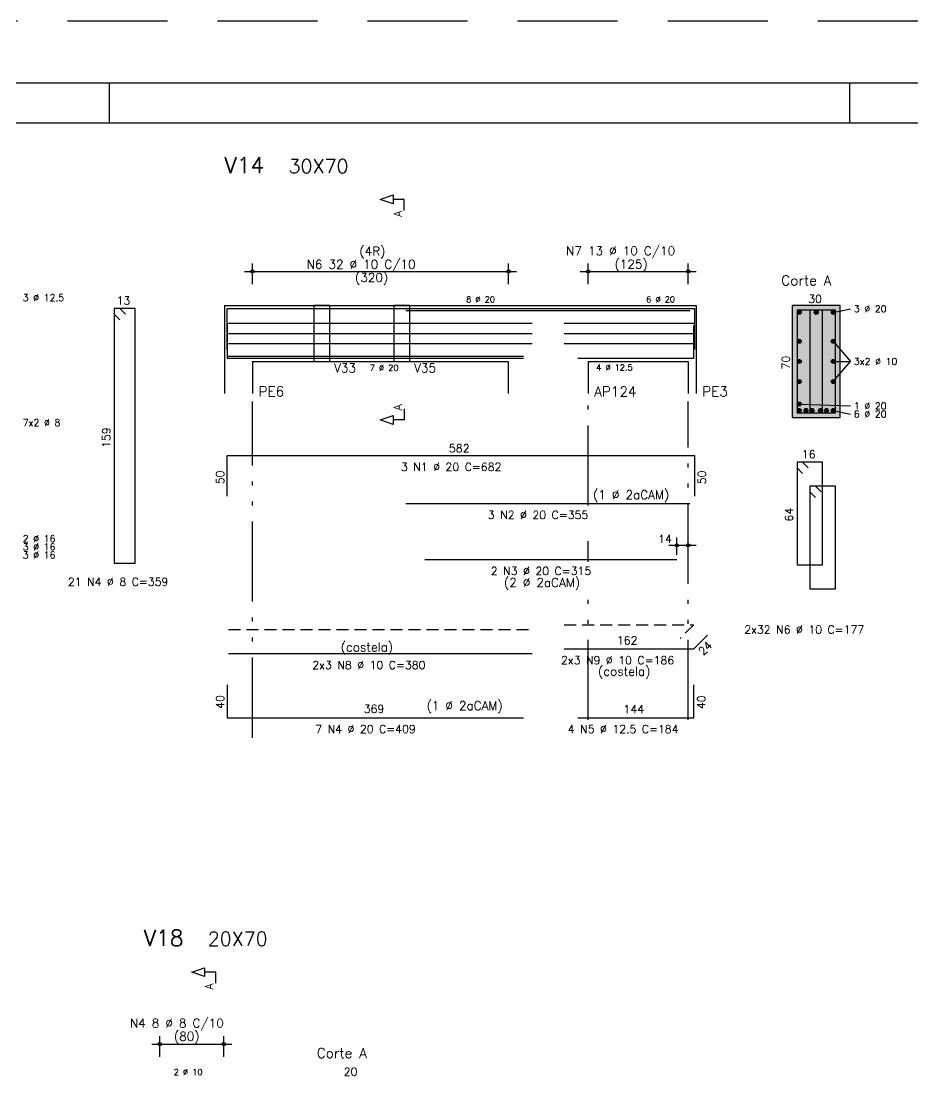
# Model space of a CAD drawing. Extents: x -2.3 to 85.7, y -1.9 to 60.6.
# Drawn here: x 44.57 to 66.86, y 34.23 to 60.61 of the extents above; entities that cross this region are included whole.
import ezdxf

# ---------------------------------------------------------------- set-up
doc = ezdxf.new("R2010")
doc.units = 0
doc.header["$MEASUREMENT"] = 0
for name, pattern in [('ESTILO_TQS_0001', [0.45, 0.3, -0.15]), ('ESTILO_TQS_0004', [3.3, 2, -0.4, 0.05, -0.4, 0.05, -0.4]), ('HIDDEN', [0.375, 0.25, -0.125])]:
    doc.linetypes.add(name, pattern=pattern)
doc.layers.get('0').update_dxf_attribs({"linetype": 'CONTINUOUS'})
doc.layers.get('Defpoints').update_dxf_attribs({"linetype": 'CONTINUOUS'})
for name, color, linetype in [('ARQ_FOLHA', 7, 'CONTINUOUS'), ('PENA_01', 1, 'CONTINUOUS'), ('PENA_02', 2, 'CONTINUOUS'), ('PENA_03', 3, 'CONTINUOUS'), ('PENA_04', 4, 'CONTINUOUS'), ('PENA_05', 5, 'CONTINUOUS'), ('PENA_06', 6, 'CONTINUOUS'), ('PENA_10', 253, 'CONTINUOUS')]:
    doc.layers.add(name, color=color, linetype=linetype)
doc.styles.get("Standard").update_dxf_attribs({"font": 'ROMANS.SHX'})

# ---------------------------------------------------------------- blocks, each defined once
blk = doc.blocks.new('FOLHA A1 - 841 X 594')
at = {"layer": 'ARQ_FOLHA', "color": 1}
for p, q in [((-370, 584), (-370, 594)), ((-185, 584), (-185, 594))]:
    blk.add_line(p, q, dxfattribs=at)
for points in [[(-841, 0), (0, 0), (0, 594), (-841, 594)], [(-816, 10), (-10, 10), (-10, 584), (-816, 584)]]:
    blk.add_lwpolyline(points, close=True, dxfattribs=at)
at = {"layer": 'Defpoints', "color": 8, "linetype": 'HIDDEN', "ltscale": 100}
blk.add_lwpolyline([(-860.5, 609.5), (-860.5, -15.5), (19.5, -15.5), (19.5, 609.5)], close=True, dxfattribs=at)
blk = doc.blocks.new('*U23')
blk.add_blockref('FOLHA A1 - 841 X 594', (0, 0))

msp = doc.modelspace()

# ---------------------------------------------------------------- linework, layer by layer
at = {"layer": 'PENA_01', "linetype": 'Continuous'}
for p, q in [((50.15, 54.354), (56.95, 54.354)), ((50.35, 54.034), (50.35, 54.554)), ((56.75, 54.034), (56.75, 54.554)), ((58.54, 54.354), (61.44, 54.354)), ((58.74, 54.034), (58.74, 54.554)), ((61.24, 54.034), (61.24, 54.554)), ((64.865, 53.329), (65.295, 53.419)), ((64.865, 52.608), (65.295, 52.104)), ((64.865, 51.601), (65.295, 52.104)), ((64.865, 52.104), (65.295, 52.104)), ((64.015, 51.039), (65.295, 50.993)), ((64.865, 50.879), (65.295, 50.789)), ((61.44, 47.509), (60.756, 47.509)), ((48.031, 34.73), (48.031, 35.25)), ((49.631, 34.73), (49.631, 35.25)), ((47.831, 35.05), (49.831, 35.05))]:
    msp.add_line(p, q, dxfattribs=at)
at = {"layer": 'PENA_01', "linetype": 'ESTILO_TQS_0004'}
for p, q in [((50.35, 42.704), (50.35, 51.104)), ((58.74, 48.501), (58.74, 51.104)), ((61.24, 43.151), (61.24, 51.104)), ((58.74, 47.101), (58.74, 47.617)), ((58.74, 43.151), (58.74, 46.217))]:
    msp.add_line(p, q, dxfattribs=at)
at = {"layer": 'PENA_01', "linetype": 'Continuous'}
for points in [[(51.88, 53.504), (51.88, 52.104), (52.28, 52.104), (52.28, 53.504), (51.88, 53.504)], [(53.88, 53.504), (53.88, 52.104), (54.28, 52.104), (54.28, 53.504), (53.88, 53.504)]]:
    msp.add_lwpolyline(points, dxfattribs=at)
at = {"layer": 'PENA_02', "linetype": 'Continuous'}
for centre, radius in [((50.35, 54.354), 0.0416), ((50.35, 54.354), 0.0208), ((56.75, 54.354), 0.0416), ((56.75, 54.354), 0.0208), ((58.74, 54.354), 0.0416), ((58.74, 54.354), 0.0208), ((61.24, 54.354), 0.0416), ((61.24, 54.354), 0.0208), ((60.956, 47.509), 0.04), ((60.956, 47.509), 0.02), ((61.24, 47.509), 0.04), ((61.24, 47.509), 0.02), ((48.031, 35.05), 0.0416), ((49.631, 35.05), 0.0416), ((48.031, 35.05), 0.0208), ((49.631, 35.05), 0.0208)]:
    msp.add_circle(centre, radius, dxfattribs=at)
at = {"layer": 'PENA_03', "linetype": 'Continuous'}
for p, q in [((49.65, 53.504), (49.65, 52.104)), ((49.65, 53.504), (50.35, 53.504)), ((50.35, 53.504), (56.74, 53.504)), ((56.74, 53.504), (58.74, 53.504)), ((58.74, 53.504), (61.24, 53.504)), ((61.24, 53.504), (61.44, 53.504)), ((61.44, 53.504), (61.44, 52.104)), ((65.04, 53.504), (63.84, 53.504)), ((63.84, 53.504), (63.84, 50.704)), ((65.04, 50.704), (65.04, 53.504)), ((49.65, 52.104), (49.65, 51.304)), ((50.35, 52.104), (56.74, 52.104)), ((50.35, 52.104), (50.35, 51.304)), ((56.74, 52.104), (56.74, 51.304)), ((58.74, 52.104), (61.24, 52.104)), ((58.74, 52.104), (58.74, 51.304)), ((61.24, 52.104), (61.24, 51.304)), ((61.44, 52.104), (61.44, 51.304)), ((63.84, 50.704), (65.04, 50.704)), ((60.956, 47.269), (60.956, 47.709)), ((61.24, 47.269), (61.24, 47.709))]:
    msp.add_line(p, q, dxfattribs=at)
for points in [[(54.145, 55.874), (54.145, 56.151), (53.868, 56.151), (53.868, 56.04), (53.545, 56.151), (53.868, 56.262), (53.868, 56.151)], [(54.145, 50.919), (54.145, 50.642), (53.868, 50.642), (53.868, 50.531), (53.545, 50.642), (53.868, 50.753), (53.868, 50.642)], [(49.431, 36.57), (49.431, 36.847), (49.155, 36.847), (49.155, 36.736), (48.831, 36.847), (49.155, 36.958), (49.155, 36.847)]]:
    msp.add_lwpolyline(points, dxfattribs=at)
for centre in [(64.015, 53.329), (64.44, 53.329), (64.865, 53.329), (64.015, 52.608), (64.865, 52.608), (64.015, 52.104), (64.865, 52.104), (64.015, 51.601), (64.865, 51.601), (64.015, 51.039), (64.015, 50.879), (64.185, 50.879), (64.335, 50.879), (64.545, 50.879), (64.695, 50.879), (64.865, 50.879)]:
    msp.add_circle(centre, 0.05, dxfattribs=at)
for points in [[(64.065, 53.329), (63.99, 53.372), (63.968, 53.346)], [(64.065, 53.329), (63.968, 53.346), (63.968, 53.312)], [(64.065, 53.329), (63.968, 53.312), (63.99, 53.286)], [(64.065, 53.329), (64.024, 53.378), (63.99, 53.372)], [(64.065, 53.329), (63.99, 53.286), (64.024, 53.28)], [(64.065, 53.329), (64.053, 53.361), (64.024, 53.378)], [(64.065, 53.329), (64.024, 53.28), (64.053, 53.297)], [(64.065, 53.329), (64.053, 53.297), (64.065, 53.329)], [(64.49, 53.329), (64.415, 53.372), (64.393, 53.346)], [(64.49, 53.329), (64.393, 53.346), (64.393, 53.312)], [(64.49, 53.329), (64.393, 53.312), (64.415, 53.286)], [(64.49, 53.329), (64.449, 53.378), (64.415, 53.372)], [(64.49, 53.329), (64.415, 53.286), (64.449, 53.28)], [(64.49, 53.329), (64.478, 53.361), (64.449, 53.378)], [(64.49, 53.329), (64.449, 53.28), (64.478, 53.297)], [(64.49, 53.329), (64.478, 53.297), (64.49, 53.329)], [(64.915, 53.329), (64.84, 53.372), (64.818, 53.346)], [(64.915, 53.329), (64.818, 53.346), (64.818, 53.312)], [(64.915, 53.329), (64.818, 53.312), (64.84, 53.286)], [(64.915, 53.329), (64.874, 53.378), (64.84, 53.372)], [(64.915, 53.329), (64.84, 53.286), (64.874, 53.28)], [(64.915, 53.329), (64.903, 53.361), (64.874, 53.378)], [(64.915, 53.329), (64.874, 53.28), (64.903, 53.297)], [(64.915, 53.329), (64.903, 53.297), (64.915, 53.329)], [(64.065, 52.608), (63.99, 52.651), (63.968, 52.625)], [(64.065, 52.608), (63.968, 52.625), (63.968, 52.59)], [(64.065, 52.608), (63.968, 52.59), (63.99, 52.564)], [(64.065, 52.608), (64.024, 52.657), (63.99, 52.651)], [(64.065, 52.608), (63.99, 52.564), (64.024, 52.558)], [(64.065, 52.608), (64.053, 52.64), (64.024, 52.657)], [(64.065, 52.608), (64.024, 52.558), (64.053, 52.575)], [(64.065, 52.608), (64.053, 52.575), (64.065, 52.608)], [(64.915, 52.608), (64.84, 52.651), (64.818, 52.625)], [(64.915, 52.608), (64.818, 52.625), (64.818, 52.59)], [(64.915, 52.608), (64.818, 52.59), (64.84, 52.564)], [(64.915, 52.608), (64.874, 52.657), (64.84, 52.651)], [(64.915, 52.608), (64.84, 52.564), (64.874, 52.558)], [(64.915, 52.608), (64.903, 52.64), (64.874, 52.657)], [(64.915, 52.608), (64.874, 52.558), (64.903, 52.575)], [(64.915, 52.608), (64.903, 52.575), (64.915, 52.608)], [(64.065, 52.104), (63.99, 52.147), (63.968, 52.121)], [(64.065, 52.104), (63.968, 52.121), (63.968, 52.087)], [(64.065, 52.104), (63.968, 52.087), (63.99, 52.061)], [(64.065, 52.104), (64.024, 52.153), (63.99, 52.147)], [(64.065, 52.104), (63.99, 52.061), (64.024, 52.055)], [(64.065, 52.104), (64.053, 52.136), (64.024, 52.153)], [(64.065, 52.104), (64.024, 52.055), (64.053, 52.072)], [(64.065, 52.104), (64.053, 52.072), (64.065, 52.104)], [(64.915, 52.104), (64.84, 52.147), (64.818, 52.121)], [(64.915, 52.104), (64.818, 52.121), (64.818, 52.087)], [(64.915, 52.104), (64.818, 52.087), (64.84, 52.061)], [(64.915, 52.104), (64.874, 52.153), (64.84, 52.147)], [(64.915, 52.104), (64.84, 52.061), (64.874, 52.055)], [(64.915, 52.104), (64.903, 52.136), (64.874, 52.153)], [(64.915, 52.104), (64.874, 52.055), (64.903, 52.072)], [(64.915, 52.104), (64.903, 52.072), (64.915, 52.104)], [(64.065, 51.601), (63.99, 51.644), (63.968, 51.618)], [(64.065, 51.601), (63.968, 51.618), (63.968, 51.584)], [(64.065, 51.601), (63.968, 51.584), (63.99, 51.557)], [(64.065, 51.601), (64.024, 51.65), (63.99, 51.644)], [(64.065, 51.601), (63.99, 51.557), (64.024, 51.552)], [(64.065, 51.601), (64.053, 51.633), (64.024, 51.65)], [(64.065, 51.601), (64.024, 51.552), (64.053, 51.569)], [(64.065, 51.601), (64.053, 51.569), (64.065, 51.601)], [(64.915, 51.601), (64.84, 51.644), (64.818, 51.618)], [(64.915, 51.601), (64.818, 51.618), (64.818, 51.584)], [(64.915, 51.601), (64.818, 51.584), (64.84, 51.557)], [(64.915, 51.601), (64.874, 51.65), (64.84, 51.644)], [(64.915, 51.601), (64.84, 51.557), (64.874, 51.552)], [(64.915, 51.601), (64.903, 51.633), (64.874, 51.65)], [(64.915, 51.601), (64.874, 51.552), (64.903, 51.569)], [(64.915, 51.601), (64.903, 51.569), (64.915, 51.601)], [(64.065, 51.039), (63.99, 51.082), (63.968, 51.056)], [(64.065, 51.039), (63.968, 51.056), (63.968, 51.022)], [(64.065, 51.039), (63.968, 51.022), (63.99, 50.996)], [(64.065, 50.879), (63.99, 50.922), (63.968, 50.896)], [(64.065, 51.039), (64.024, 51.088), (63.99, 51.082)], [(64.065, 51.039), (63.99, 50.996), (64.024, 50.99)], [(64.065, 50.879), (64.024, 50.928), (63.99, 50.922)], [(64.065, 51.039), (64.053, 51.071), (64.024, 51.088)], [(64.065, 51.039), (64.024, 50.99), (64.053, 51.007)], [(64.065, 50.879), (64.053, 50.911), (64.024, 50.928)], [(64.065, 51.039), (64.053, 51.007), (64.065, 51.039)], [(64.235, 50.879), (64.16, 50.922), (64.138, 50.896)], [(64.235, 50.879), (64.194, 50.928), (64.16, 50.922)], [(64.235, 50.879), (64.223, 50.911), (64.194, 50.928)], [(64.385, 50.879), (64.31, 50.922), (64.288, 50.896)], [(64.385, 50.879), (64.344, 50.928), (64.31, 50.922)], [(64.385, 50.879), (64.373, 50.911), (64.344, 50.928)], [(64.595, 50.879), (64.52, 50.922), (64.498, 50.896)], [(64.595, 50.879), (64.554, 50.928), (64.52, 50.922)], [(64.595, 50.879), (64.583, 50.911), (64.554, 50.928)], [(64.745, 50.879), (64.67, 50.922), (64.648, 50.896)], [(64.745, 50.879), (64.704, 50.928), (64.67, 50.922)], [(64.745, 50.879), (64.733, 50.911), (64.704, 50.928)], [(64.915, 50.879), (64.84, 50.922), (64.818, 50.896)], [(64.915, 50.879), (64.874, 50.928), (64.84, 50.922)], [(64.915, 50.879), (64.903, 50.911), (64.874, 50.928)], [(64.065, 50.879), (63.968, 50.896), (63.968, 50.862)], [(64.065, 50.879), (63.968, 50.862), (63.99, 50.836)], [(64.065, 50.879), (63.99, 50.836), (64.024, 50.83)], [(64.065, 50.879), (64.024, 50.83), (64.053, 50.847)], [(64.065, 50.879), (64.053, 50.847), (64.065, 50.879)], [(64.235, 50.879), (64.138, 50.896), (64.138, 50.862)], [(64.235, 50.879), (64.138, 50.862), (64.16, 50.836)], [(64.235, 50.879), (64.16, 50.836), (64.194, 50.83)], [(64.235, 50.879), (64.194, 50.83), (64.223, 50.847)], [(64.235, 50.879), (64.223, 50.847), (64.235, 50.879)], [(64.385, 50.879), (64.288, 50.896), (64.288, 50.862)], [(64.385, 50.879), (64.288, 50.862), (64.31, 50.836)], [(64.385, 50.879), (64.31, 50.836), (64.344, 50.83)], [(64.385, 50.879), (64.344, 50.83), (64.373, 50.847)], [(64.385, 50.879), (64.373, 50.847), (64.385, 50.879)], [(64.595, 50.879), (64.498, 50.896), (64.498, 50.862)], [(64.595, 50.879), (64.498, 50.862), (64.52, 50.836)], [(64.595, 50.879), (64.52, 50.836), (64.554, 50.83)], [(64.595, 50.879), (64.554, 50.83), (64.583, 50.847)], [(64.595, 50.879), (64.583, 50.847), (64.595, 50.879)], [(64.745, 50.879), (64.648, 50.896), (64.648, 50.862)], [(64.745, 50.879), (64.648, 50.862), (64.67, 50.836)], [(64.745, 50.879), (64.67, 50.836), (64.704, 50.83)], [(64.745, 50.879), (64.704, 50.83), (64.733, 50.847)], [(64.745, 50.879), (64.733, 50.847), (64.745, 50.879)], [(64.915, 50.879), (64.818, 50.896), (64.818, 50.862)], [(64.915, 50.879), (64.818, 50.862), (64.84, 50.836)], [(64.915, 50.879), (64.84, 50.836), (64.874, 50.83)], [(64.915, 50.879), (64.874, 50.83), (64.903, 50.847)], [(64.915, 50.879), (64.903, 50.847), (64.915, 50.879)]]:
    msp.add_solid(points, dxfattribs=at)
at = {"layer": 'PENA_04', "linetype": 'Continuous'}
for p, q in [((49.72, 52.404), (49.72, 53.424)), ((49.72, 53.424), (61.4, 53.424)), ((54.182, 53.424), (61.282, 53.424)), ((54.182, 53.374), (61.282, 53.374)), ((54.656, 53.374), (60.956, 53.374)), ((61.4, 53.424), (61.4, 52.404)), ((49.72, 53.054), (49.72, 52.234)), ((49.75, 53.056), (57.34, 53.056)), ((58.14, 53.056), (61.38, 53.056)), ((49.72, 53.004), (49.72, 52.184)), ((49.75, 52.804), (57.34, 52.804)), ((58.14, 52.804), (61.38, 52.804)), ((61.38, 52.184), (61.38, 53.004)), ((49.75, 52.552), (57.34, 52.552)), ((58.14, 52.552), (61.38, 52.552)), ((49.72, 52.234), (57.12, 52.234)), ((49.72, 52.184), (57.12, 52.184)), ((58.48, 52.184), (61.38, 52.184))]:
    msp.add_line(p, q, dxfattribs=at)
for points in [[(63.96, 53.384), (63.96, 50.824), (64.6, 50.824), (64.6, 53.384), (63.96, 53.384)], [(64.28, 53.384), (64.28, 50.824), (64.92, 50.824), (64.92, 53.384), (64.28, 53.384)]]:
    msp.add_lwpolyline(points, dxfattribs=at)
at = {"layer": 'PENA_05', "linetype": 'Continuous'}
for p, q in [((47.034, 53.423), (46.894, 53.423)), ((46.894, 53.423), (46.894, 47.063)), ((47.414, 53.423), (46.894, 53.423)), ((46.894, 53.423), (46.894, 53.283)), ((46.894, 53.283), (47.034, 53.143)), ((47.174, 53.283), (47.034, 53.423)), ((47.414, 47.063), (47.414, 53.423)), ((49.72, 48.734), (49.72, 49.754)), ((49.72, 49.754), (61.4, 49.754)), ((61.4, 49.754), (61.4, 48.734)), ((64.1, 49.584), (63.96, 49.584)), ((63.96, 49.584), (63.96, 47.024)), ((64.6, 49.584), (63.96, 49.584)), ((63.96, 49.584), (63.96, 49.444)), ((63.96, 49.444), (64.1, 49.304)), ((64.24, 49.444), (64.1, 49.584)), ((64.6, 47.024), (64.6, 49.584)), ((64.42, 48.984), (64.28, 48.984)), ((64.28, 48.984), (64.28, 46.424)), ((64.92, 48.984), (64.28, 48.984)), ((64.28, 48.984), (64.28, 48.844)), ((64.28, 48.844), (64.42, 48.704)), ((64.56, 48.844), (64.42, 48.984)), ((64.92, 46.424), (64.92, 48.984)), ((54.182, 48.554), (61.282, 48.554)), ((46.894, 47.063), (47.414, 47.063)), ((54.656, 47.154), (60.956, 47.154)), ((63.96, 47.024), (64.6, 47.024)), ((64.28, 46.424), (64.92, 46.424)), ((61.38, 44.924), (61.72, 45.264)), ((58.14, 44.924), (61.38, 44.924)), ((49.75, 44.804), (57.34, 44.804)), ((49.72, 44.024), (49.72, 43.204)), ((61.38, 43.204), (61.38, 44.024)), ((49.72, 43.204), (57.12, 43.204)), ((58.48, 43.204), (61.38, 43.204))]:
    msp.add_line(p, q, dxfattribs=at)
at = {"layer": 'PENA_06', "linetype": 'ESTILO_TQS_0001'}
for p, q in [((49.75, 45.404), (57.34, 45.404)), ((58.14, 45.524), (61.38, 45.524)), ((61.38, 45.524), (61.041, 45.185))]:
    msp.add_line(p, q, dxfattribs=at)
at = {"layer": 'PENA_10', "linetype": 'Continuous'}
for points in [[(65.04, 50.704), (65.04, 53.504), (63.84, 53.504)], [(65.04, 50.704), (63.84, 53.504), (63.84, 50.704)], [(65.04, 50.704), (63.84, 50.704), (65.04, 50.704)]]:
    msp.add_solid(points, dxfattribs=at)

# ---------------------------------------------------------------- block references
at = {"xscale": 0.09999999999999938, "yscale": 0.09999999999999938, "zscale": 0.09999999999999938}
msp.add_blockref('*U23', (83.777, -0.344), dxfattribs=at)

# ---------------------------------------------------------------- texts
at = {"layer": 'PENA_01', "linetype": 'Continuous'}
for s, p in [('30X70', (51.25, 56.804)), ('20X70', (49.231, 37.5))]:
    msp.add_text(s, height=0.35, dxfattribs=at).set_placement(p)
at = {"layer": 'PENA_02', "linetype": 'Continuous'}
for s, p in [('PE6', (50.5, 51.229)), ('AP124', (58.89, 51.229)), ('PE3', (61.59, 51.229))]:
    msp.add_text(s, height=0.25, dxfattribs=at).set_placement(p)
at = {"layer": 'PENA_02', "linetype": 'ESTILO_TQS_0004'}
for p in [(52.555, 44.859), (58.985, 44.252)]:
    msp.add_text('(costela)', height=0.22, dxfattribs=at).set_placement(p)
at = {"layer": 'PENA_03', "linetype": 'Continuous'}
for s, rotation, p in [('A', 90, (54.085, 55.714)), ('70', 90, (63.78, 51.904)), ('A', 90, (54.085, 50.879)), ('159', 90, (46.794, 49.943)), ('50', 90, (49.64, 49.034)), ('50', 90, (61.68, 49.034)), ('64', 90, (63.86, 48.104)), ('24', 45, (61.615, 44.749)), ('40', 90, (49.64, 43.424)), ('40', 90, (61.668, 43.42)), ('A', 90, (49.371, 36.41))]:
    msp.add_text(s, height=0.2, rotation=rotation, dxfattribs=at).set_placement(p)
for s, height, p in [('(4R)', 0.22, (53.022, 54.75)), ('N7 13 %%c 10 C/10', 0.22, (58.189, 54.755)), ('N6 32 %%c 10 C/10', 0.22, (51.702, 54.42)), ('(125)', 0.22, (59.399, 54.425)), ('(320)', 0.22, (52.912, 54.09)), ('Corte A', 0.25, (63.565, 54.004)), ('3 %%c 12.5', 0.17, (44.608, 53.612)), ('13', 0.2, (46.954, 53.523)), ('8 %%c 20', 0.15, (55.69, 53.579)), ('6 %%c 20', 0.15, (60.19, 53.579)), ('30', 0.2, (64.24, 53.564)), ('3 %%c 20', 0.17, (65.38, 53.334)), ('V33', 0.22, (52.39, 51.829)), ('7 %%c 20', 0.15, (53.28, 51.869)), ('V35', 0.22, (54.39, 51.829)), ('4 %%c 12.5', 0.15, (58.94, 51.879)), ('3x2 %%c 10', 0.17, (65.38, 52.019)), ('1 %%c 20', 0.17, (65.38, 50.908)), ('7x2 %%c 8', 0.17, (44.608, 50.489)), ('6 %%c 20', 0.17, (65.38, 50.704)), ('582', 0.2, (55.26, 49.834)), ('16', 0.2, (64.08, 49.684)), ('3 N1 %%c 20 C=682', 0.2, (54.06, 49.369)), ('(1 %%c 2aCAM)', 0.22, (58.862, 48.664)), ('3 N2 %%c 20 C=355', 0.2, (56.232, 48.169)), ('2 %%c 16', 0.17, (44.608, 47.59)), ('14', 0.2, (60.489, 47.569)), ('3 %%c 16', 0.17, (44.608, 47.386)), ('3 %%c 16', 0.17, (44.608, 47.182)), ('2 N3 %%c 20 C=315', 0.2, (56.306, 46.769)), ('21 N4 %%c 8 C=359', 0.2, (45.736, 46.498)), ('(2 %%c 2aCAM)', 0.22, (56.635, 46.47)), ('2x32 N6 %%c 10 C=177', 0.2, (62.64, 45.304)), ('162', 0.2, (59.458, 45.034)), ('2x3 N8 %%c 10 C=380', 0.2, (51.845, 44.419)), ('2x3 N9 %%c 10 C=186', 0.2, (58.06, 44.539)), ('369', 0.2, (53.13, 43.324)), ('(1 %%c 2aCAM)', 0.22, (54.7, 43.394)), ('144', 0.2, (59.624, 43.317)), ('7 N4 %%c 20 C=409', 0.2, (51.92, 42.819)), ('4 N5 %%c 12.5 C=184', 0.2, (58.23, 42.819)), ('N4 8 %%c 8 C/10', 0.22, (47.286, 35.464)), ('(80)', 0.22, (48.386, 35.134)), ('Corte A', 0.25, (51.956, 34.7)), ('2 %%c 10', 0.15, (48.381, 34.275)), ('20', 0.2, (52.631, 34.26))]:
    msp.add_text(s, height=height, dxfattribs=at).set_placement(p)
at = {"layer": 'PENA_06', "linetype": 'Continuous'}
for s, p in [('V14', (49.65, 56.804)), ('V18', (47.631, 37.5))]:
    msp.add_text(s, height=0.4, dxfattribs=at).set_placement(p)

doc.saveas('drawing.dxf')
